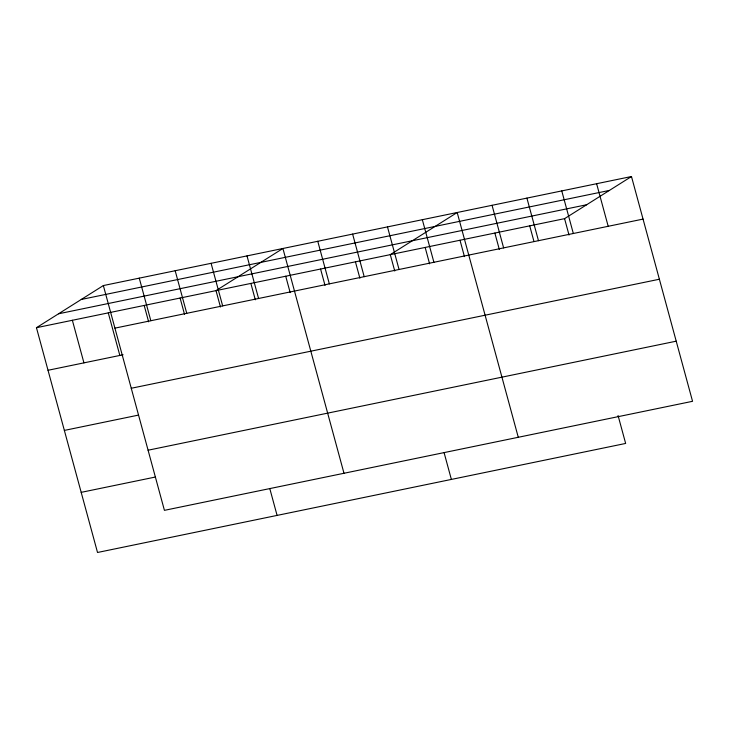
<?xml version="1.0" encoding="UTF-8"?>
<svg xmlns="http://www.w3.org/2000/svg" width="729" height="729" viewBox="0 0 729 729"><rect width="100%" height="100%" fill="white"/><g stroke="black" fill="none" stroke-linecap="round" stroke-linejoin="round"><path stroke-width="1.09" d="M618.064 415.53L625.646 443.442L97.522 552.482L36.45 327.695L103.354 285.558L631.478 176.518L692.55 401.305L164.426 510.346L103.354 285.558M36.45 327.695L564.574 218.654L631.478 176.518M81.274 299.464L609.398 190.424M58.53 313.789L586.654 204.749M114.927 328.141L643.051 219.101M48.023 370.277L123.11 354.777M131.256 388.265L659.38 279.234M64.352 430.411L138.355 415.129M148.087 450.212L676.211 341.181M81.183 492.357L155.186 477.076M596.623 183.717L608.196 226.3M561.767 190.916L573.331 233.499M564.574 218.654L569.021 235.039M526.912 198.106L538.476 240.698M529.719 225.853L533.874 241.144M492.057 205.305L503.621 247.887M494.863 233.052L499.31 249.427M518.273 437.291L457.192 212.504L390.288 254.64L394.744 271.024M460.008 240.251L464.455 256.626M422.337 219.693L433.91 262.285M425.153 247.441L429.6 263.825M387.482 226.892L399.055 269.484M444.07 452.581L451.369 479.427M352.626 234.091L364.199 276.674M355.433 261.839L359.889 278.214M317.771 241.29L329.344 283.873M320.578 269.037L325.034 285.413M343.988 473.267L282.916 248.48L216.012 290.625L220.459 307M285.722 276.227L290.178 292.611M247.003 255.897L258.576 298.48M250.867 283.426L255.314 299.801M211.091 263.315L222.664 305.898M269.794 488.567L277.084 515.412M175.179 270.723L186.752 313.315M180.099 298.033L184.546 314.418M139.266 278.141L150.839 320.724M144.187 305.451L148.634 321.826M108.275 312.869L119.848 355.451M72.362 320.277L83.935 362.869"/></g></svg>
